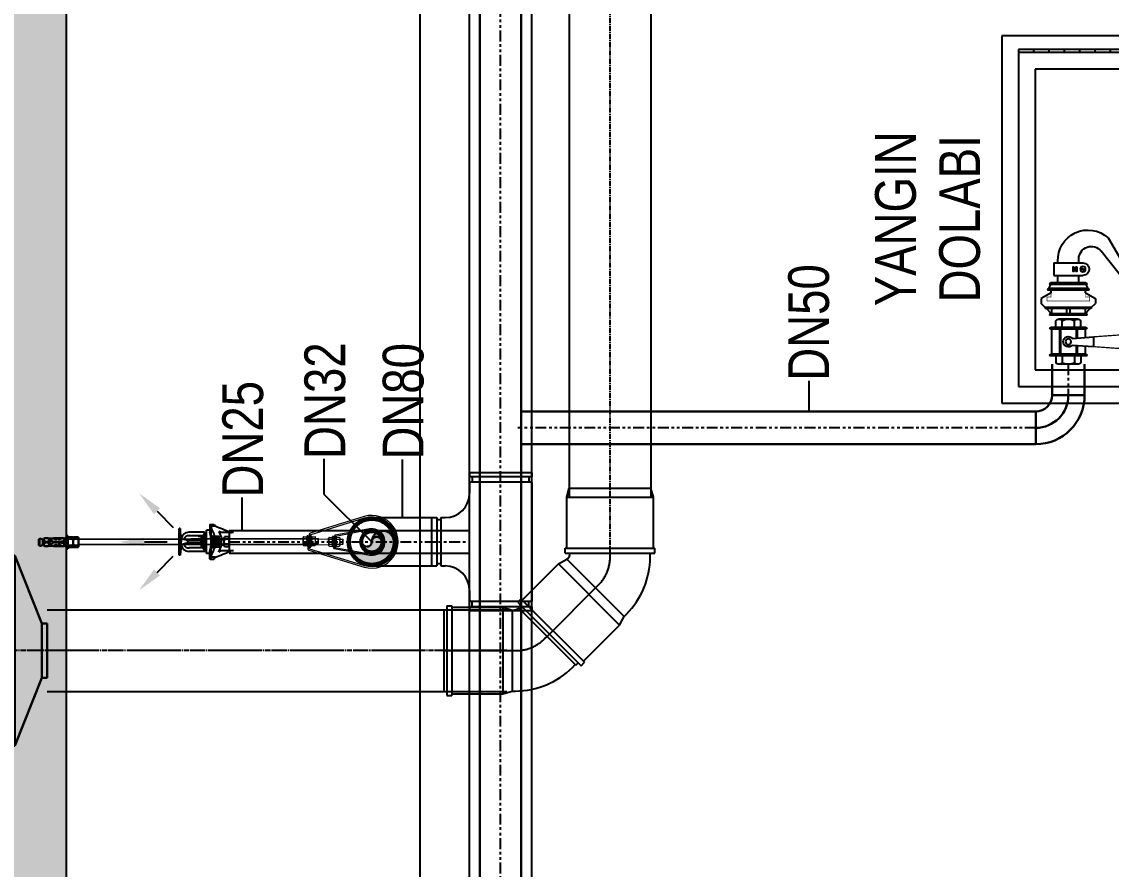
# Model space of a CAD drawing. Header units: millimetres. Extents: x -379292 to 1221486, y 92049 to 447512.
# Drawn here: x -29456 to -27453, y 212017 to 213575 of the extents above; entities that cross this region are included whole.
import ezdxf
from ezdxf.enums import TextEntityAlignment as Align

# ---------------------------------------------------------------- set-up
doc = ezdxf.new("R2010")
doc.units = ezdxf.units.MM
for name, pattern in [('ACISOTGB', [9, 4, -1, 1, -1, 1, -1]), ('CENTER', [2, 1.25, -0.25, 0.25, -0.25]), ('CENTRE', [50.8, 31.75, -6.35, 6.35, -6.35]), ('DASHDOT', [25.4, 12.7, -6.35, 0, -6.35]), ('SOGUKSU1', [72, 60, -6, 0, -6])]:
    doc.linetypes.add(name, pattern=pattern)
for name, color, linetype in [('05_CONCRETE', 6, 'Continuous'), ('05_CONCRETE VIEW', 142, 'Continuous'), ('05_HATCH CONCRETE', 141, 'Continuous'), ('1-PISSU-BORUSU', 6, 'PIS'), ('M_FIRE_QRSC-K8-PENDENT SPRINKLER', 102, 'Continuous'), ('M_YANGIN_SPR_ CAP', 7, 'Continuous')]:
    doc.layers.add(name, color=color, linetype=linetype)
for name, color, linetype, lineweight in [('1-MIMARI', 8, 'Continuous', 9), ('1-YANGIN BORUSU-2', 5, 'SOGUKSU1', 30), ('1-YANGIN BORUSU-3', 1, 'SOGUKSU1', 30)]:
    doc.layers.add(name, color=color, linetype=linetype, lineweight=lineweight)
doc.styles.add('DOA.ARIAL', font='arial.ttf')
doc.styles.get("Standard").update_dxf_attribs({"font": 'segoeuil.ttf'})
doc.linetypes.add('PIS', pattern='A,2.5,-0.09,[")",Standard,S=0.1,R=0,X=0,Y=-0.05],-0.035', length=2.625)

# ---------------------------------------------------------------- blocks, each defined once
blk = doc.blocks.new('A$C6a8db8d0')
at = {"layer": '05_HATCH CONCRETE', "ltscale": 25, "transparency": 33554671}
h = blk.add_hatch(dxfattribs=at)
h.set_pattern_fill('ANSI33', color=256, scale=1.5, angle=180)
h.set_pattern_definition([(225, (-8686.666, 32930.851), (6.735192, -6.735192), []), (225, (-8693.402, 32930.851), (6.735192, -6.735192), [4.7625, -2.38125])])
h.paths.add_polyline_path([(-8675, 790), (-8675, 420), (-8725, 420), (-8725, 370), (9165, 370), (9165, 420), (9115, 420), (9115, 810), (9095, 810), (9095, 790), (5815, 790), (5815, 810), (5795, 810), (5795, 790), (-1895, 790), (-1895, 710), (-1845, 710), (-1845, 775), (-1635, 775), (-1635, 720), (-1595, 720), (-1595, 775), (-1335, 775), (-1335, 720), (-1295, 720), (-1295, 775), (-1090, 775), (-1090, 710), (-1040, 710), (-1040, 775), (-835, 775), (-835, 720), (-795, 720), (-795, 775), (-535, 775), (-535, 720), (-495, 720), (-495, 775), (-290, 775), (-290, 710), (-240, 710), (-240, 775), (-35, 775), (-35, 720), (5, 720), (5, 775), (265, 775), (265, 720), (305, 720), (305, 775), (510, 775), (510, 710), (560, 710), (560, 775), (765, 775), (765, 720), (805, 720), (805, 775), (1065, 775), (1065, 720), (1105, 720), (1105, 775), (1310, 775), (1310, 710), (1360, 710), (1360, 775), (1565, 775), (1565, 720), (1605, 720), (1605, 775), (1865, 775), (1865, 720), (1905, 720), (1905, 775), (2110, 775), (2110, 710), (2160, 710), (2160, 775), (2365, 775), (2365, 720), (2405, 720), (2405, 775), (2665, 775), (2665, 720), (2705, 720), (2705, 775), (2910, 775), (2910, 710), (2960, 710), (2960, 775), (3165, 775), (3165, 720), (3205, 720), (3205, 775), (3465, 775), (3465, 720), (3505, 720), (3505, 775), (3710, 775), (3710, 710), (3760, 710), (3760, 775), (3965, 775), (3965, 720), (4005, 720), (4005, 775), (4265, 775), (4265, 720), (4305, 720), (4305, 775), (4510, 775), (4510, 710), (4560, 710), (4560, 775), (4765, 775), (4765, 720), (4805, 720), (4805, 775), (5065, 775), (5065, 720), (5105, 720), (5105, 775), (5310, 775), (5310, 710), (5360, 710), (5360, 775), (5540, 775), (5540, 720), (5580, 720), (5580, 775), (5760, 775), (5760, 710), (5810, 710), (5810, 775), (6110, 775), (6110, 710), (6160, 710), (6160, 775), (6365, 775), (6365, 720), (6405, 720), (6405, 775), (6665, 775), (6665, 720), (6705, 720), (6705, 775), (6910, 775), (6910, 710), (6960, 710), (6960, 775), (7165, 775), (7165, 720), (7205, 720), (7205, 775), (7465, 775), (7465, 720), (7505, 720), (7505, 775), (7710, 775), (7710, 710), (7760, 710), (7760, 775), (7965, 775), (7965, 720), (8005, 720), (8005, 775), (8265, 775), (8265, 720), (8305, 720), (8305, 775), (8510, 775), (8510, 710), (8560, 710), (8560, 775), (8790, 775), (8790, 720), (8830, 720), (8830, 775), (9085, 775), (9085, 420), (-8645, 420), (-8645, 775), (-8270, 775), (-8270, 710), (-8220, 710), (-8220, 775), (-8015, 775), (-8015, 720), (-7975, 720), (-7975, 775), (-7715, 775), (-7715, 720), (-7675, 720), (-7675, 775), (-7470, 775), (-7470, 710), (-7420, 710), (-7420, 775), (-7215, 775), (-7215, 720), (-7175, 720), (-7175, 775), (-6915, 775), (-6915, 720), (-6875, 720), (-6875, 775), (-6670, 775), (-6670, 710), (-6620, 710), (-6620, 775), (-6415, 775), (-6415, 720), (-6375, 720), (-6375, 775), (-6115, 775), (-6115, 720), (-6075, 720), (-6075, 775), (-5870, 775), (-5870, 710), (-5820, 710), (-5820, 775), (-5615, 775), (-5615, 720), (-5575, 720), (-5575, 775), (-5315, 775), (-5315, 720), (-5275, 720), (-5275, 775), (-5070, 775), (-5070, 710), (-5020, 710), (-5020, 775), (-4815, 775), (-4815, 720), (-4775, 720), (-4775, 775), (-4515, 775), (-4515, 720), (-4475, 720), (-4475, 775), (-4270, 775), (-4270, 710), (-4220, 710), (-4220, 775), (-4015, 775), (-4015, 720), (-3975, 720), (-3975, 775), (-3715, 775), (-3715, 720), (-3675, 720), (-3675, 775), (-3470, 775), (-3470, 710), (-3420, 710), (-3420, 775), (-3215, 775), (-3215, 720), (-3175, 720), (-3175, 775), (-2915, 775), (-2915, 720), (-2875, 720), (-2875, 775), (-2670, 775), (-2670, 710), (-2620, 710), (-2620, 775), (-2435, 775), (-2435, 720), (-2395, 720), (-2395, 775), (-2175, 775), (-2175, 720), (-2135, 720), (-2135, 775), (-1955, 775), (-1955, 710), (-1905, 710), (-1905, 790)])
at = {"layer": '05_CONCRETE'}
blk.add_lwpolyline([(2405, 775), (2665, 775), (2665, 720), (2705, 720), (2705, 775), (2910, 775), (2910, 710), (2960, 710), (2960, 775), (3165, 775), (3165, 720), (3205, 720), (3205, 775), (3465, 775), (3465, 720), (3505, 720), (3505, 775), (3710, 775)], dxfattribs=at)
at = {"layer": '05_CONCRETE VIEW', "ltscale": 20, "flags": 128}
blk.add_lwpolyline([(2905, 710), (2165, 710)], dxfattribs=at)
blk = doc.blocks.new('A$C12965CA4')
at = {"layer": 'M_FIRE_QRSC-K8-PENDENT SPRINKLER'}
for p, q in [((148.8, 432.3, -796227.1), (148.8, 397.9, -796227.1)), ((200.7, 432.3, -796227.1), (200.7, 397.9, -796227.1)), ((148.8, 420.2, -796227.1), (200.7, 420.2, -796227.1)), ((160.7, 419, -796227.1), (160.7, 406.8, -796227.1)), ((164.2, 420.2, -796227.1), (185.3, 420.2, -796227.1)), ((164.2, 405.6, -796227.1), (185.3, 405.6, -796227.1)), ((164.6, 420.2, -796227.1), (184.9, 420.2, -796227.1)), ((166.6, 398.7, -796227.1), (166.6, 405.6, -796227.1)), ((167.7, 419, -796227.1), (167.7, 406.8, -796227.1)), ((168, 396.4, -796227.1), (168, 405.6, -796227.1)), ((181.5, 396.4, -796227.1), (181.5, 405.6, -796227.1)), ((181.8, 419, -796227.1), (181.8, 406.8, -796227.1)), ((182.9, 398.7, -796227.1), (182.9, 405.6, -796227.1)), ((188.8, 419, -796227.1), (188.8, 406.8, -796227.1)), ((126.1, 366.2, -796227.1), (126.1, 377.4, -796227.1)), ((126.1, 377.4, -796227.1), (126.1, 377.4, -796227.1)), ((130.9, 380.7, -796227.1), (130.9, 368.6, -796227.1)), ((145.1, 391, -796227.1), (166.6, 399.4, -796227.1)), ((148.8, 397.9, -796227.1), (145.1, 391, -796227.1)), ((194.8, 371.2, -796227.1), (154.8, 370.7, -796227.1)), ((156.9, 378.7, -796227.1), (192.6, 378.7, -796227.1)), ((189.8, 392.5, -796227.1), (159.8, 392.5, -796227.1)), ((159.8, 392.5, -796227.1), (159.8, 369.8, -796227.1)), ((189.8, 391.4, -796227.1), (159.8, 391, -796227.1)), ((189.8, 390, -796227.1), (159.8, 389.7, -796227.1)), ((189.8, 388.7, -796227.1), (159.8, 388.3, -796227.1)), ((189.8, 387.3, -796227.1), (159.8, 386.9, -796227.1)), ((189.8, 385.9, -796227.1), (159.8, 385.6, -796227.1)), ((189.8, 384.6, -796227.1), (159.8, 384.2, -796227.1)), ((189.8, 383.2, -796227.1), (159.8, 382.8, -796227.1)), ((189.8, 381.8, -796227.1), (159.8, 381.5, -796227.1)), ((189.8, 380.5, -796227.1), (159.8, 380.1, -796227.1)), ((189.8, 379.1, -796227.1), (159.8, 378.7, -796227.1)), ((189.8, 377.7, -796227.1), (159.8, 377.3, -796227.1)), ((189.8, 376.4, -796227.1), (159.8, 376, -796227.1)), ((189.8, 375, -796227.1), (159.8, 374.6, -796227.1)), ((189.8, 373.6, -796227.1), (159.8, 373.2, -796227.1)), ((189.8, 372.2, -796227.1), (159.8, 371.9, -796227.1)), ((166.6, 398.7, -796227.1), (168, 396.4, -796227.1)), ((182.9, 398.7, -796227.1), (166.6, 398.7, -796227.1)), ((168, 396.4, -796227.1), (181.5, 396.4, -796227.1)), ((182.9, 398.7, -796227.1), (181.5, 396.4, -796227.1)), ((204.5, 391, -796227.1), (182.9, 399.4, -796227.1)), ((189.8, 392.5, -796227.1), (189.8, 369.8, -796227.1)), ((200.7, 397.9, -796227.1), (204.5, 391, -796227.1)), ((218.7, 380.7, -796227.1), (218.7, 368.6, -796227.1)), ((223.5, 377.5, -796227.1), (223.4, 377.5, -796227.1)), ((223.5, 366.2, -796227.1), (223.5, 377.5, -796227.1)), ((126.6, 365.7, -796227.1), (147, 365.7, -796227.1)), ((141.4, 369.8, -796227.1), (141.4, 356.5, -796227.1)), ((208.1, 369.8, -796227.1), (141.4, 369.8, -796227.1)), ((208.1, 356.5, -796227.1), (141.4, 356.5, -796227.1)), ((147.6, 348.2, -796227.1), (147.6, 306.5, -796227.1)), ((154.8, 351.5, -796227.1), (150.9, 351.5, -796227.1)), ((194.8, 351.5, -796227.1), (154.8, 351.5, -796227.1)), ((194.8, 347.7, -796227.1), (154.8, 347.7, -796227.1)), ((156.8, 347.7, -796227.1), (157.6, 343.6, -796227.1)), ((157.6, 343.6, -796227.1), (157.6, 307.4, -796227.1)), ((192, 343.6, -796227.1), (157.6, 343.6, -796227.1)), ((192, 341.8, -796227.1), (157.6, 341.8, -796227.1)), ((158.4, 332.1, -796227.1), (158.4, 341.8, -796227.1)), ((159, 347.7, -796227.1), (159.8, 343.6, -796227.1)), ((165.3, 341.8, -796227.1), (165.3, 341, -796227.1)), ((184.2, 341, -796227.1), (165.3, 341, -796227.1)), ((171.4, 341, -796227.1), (171.4, 303.4, -796227.1)), ((178.1, 341, -796227.1), (178.1, 303.4, -796227.1)), ((184.2, 341.8, -796227.1), (184.2, 341, -796227.1)), ((190.5, 347.7, -796227.1), (189.8, 343.6, -796227.1)), ((191.2, 332.1, -796227.1), (191.2, 341.8, -796227.1)), ((192.7, 347.7, -796227.1), (192, 343.6, -796227.1)), ((192, 343.6, -796227.1), (192, 307.4, -796227.1)), ((194.8, 351.5, -796227.1), (198.6, 351.5, -796227.1)), ((201.9, 348.2, -796227.1), (201.9, 306.5, -796227.1)), ((222.9, 365.7, -796227.1), (202.5, 365.7, -796227.1)), ((208.1, 369.8, -796227.1), (208.1, 356.5, -796227.1)), ((157.6, 332.1, -796227.1), (158.4, 332.1, -796227.1)), ((192, 332.1, -796227.1), (191.2, 332.1, -796227.1)), ((166.4, 284.4, -796227.1), (136.8, 281.9, -796227.1)), ((136.8, 281.9, -796227.1), (136.8, 278.4, -796227.1)), ((136.8, 281.9, -796227.1), (180.6, 281.9, -796227.1)), ((212.8, 278.4, -796227.1), (136.8, 278.4, -796227.1)), ((136.8, 278.4, -796227.1), (212.8, 278.4, -796227.1)), ((171.4, 303.4, -796227.1), (166.4, 284.4, -796227.1)), ((166.4, 284.4, -796227.1), (174.8, 284.4, -796227.1)), ((212.8, 281.9, -796227.1), (169, 281.9, -796227.1)), ((170.4, 281.9, -796227.1), (174.8, 284.4, -796227.1)), ((170.4, 278.4, -796227.1), (170.4, 281.9, -796227.1)), ((178.1, 303.4, -796227.1), (171.4, 303.4, -796227.1)), ((183.2, 284.4, -796227.1), (174.8, 284.4, -796227.1)), ((179.1, 281.9, -796227.1), (174.8, 284.4, -796227.1)), ((178.1, 303.4, -796227.1), (183.2, 284.4, -796227.1)), ((179.1, 278.4, -796227.1), (179.1, 281.9, -796227.1)), ((183.2, 284.4, -796227.1), (212.8, 281.9, -796227.1)), ((212.8, 281.9, -796227.1), (212.8, 278.4, -796227.1))]:
    blk.add_line(p, q, dxfattribs=at)
at = {"layer": 'M_FIRE_QRSC-K8-PENDENT SPRINKLER', "elevation": -796227.1}
for points in [[(88.1, 216), (134, 261.9)], [(261.4, 216), (215.5, 261.9)], [(174.8, 180.1), (174.8, 245)]]:
    blk.add_lwpolyline(points, dxfattribs=at)
at = {"layer": 'M_FIRE_QRSC-K8-PENDENT SPRINKLER'}
for centre, radius, start, end in [((1391.4, -107.8, -796227.1), 1351.9, 156.8896, 158.8169), ((138.6, 426.9, -796227.1), 10.2, 336.8896, 0), ((164.2, 414.5, -796227.1), 5.73, 90, 127.8789), ((164.2, 411.3, -796227.1), 5.73, 232.1211, 270), ((164.2, 414.5, -796227.1), 5.73, 52.1211, 90), ((164.2, 411.3, -796227.1), 5.73, 270, 307.8789), ((174.8, 399.1, -796227.1), 21.1, 70.5288, 109.4712), ((174.8, 426.7, -796227.1), 21.1, 250.5288, 289.4712), ((185.3, 414.5, -796227.1), 5.73, 90, 127.8789), ((185.3, 411.3, -796227.1), 5.73, 232.1211, 270), ((185.3, 414.5, -796227.1), 5.73, 52.1211, 90), ((185.3, 411.3, -796227.1), 5.73, 270, 307.8789), ((-1041.9, -107.8, -796227.1), 1351.9, 21.1831, 23.1545), ((126.1, 382.6, -796227.1), 5.11, 270, 338.8169), ((125.4, 410.9, -796227.1), 42.7, 270.9413, 306.0333), ((156.9, 368.5, -796227.1), 10.2, 90, 129.1092), ((192.6, 368.5, -796227.1), 10.2, 50.8908, 90), ((224.2, 410.9, -796227.1), 42.7, 233.9667, 269.0587), ((223.4, 382.6, -796227.1), 5.11, 201.1831, 270), ((126.6, 366.2, -796227.1), 0.511, 180, 270), ((174.8, 273.9, -796227.1), 95.9, 73.1867, 106.8133), ((150.9, 348.2, -796227.1), 3.33, 90, 180), ((154.8, 349.6, -796227.1), 1.88, 90, 270), ((151, 353, -796227.1), 4.03, 337.4729, 59.0301), ((198.5, 353, -796227.1), 4.03, 120.9699, 202.5271), ((194.8, 349.6, -796227.1), 1.88, 270, 90), ((198.6, 348.2, -796227.1), 3.33, 0, 90), ((222.9, 366.2, -796227.1), 0.511, 270, 0), ((170, 306.5, -796227.1), 22.4, 179.9553, 260.6114), ((171.1, 305.4, -796227.1), 13.6, 171.7173, 258.7369), ((178.5, 305.4, -796227.1), 13.6, 281.2631, 8.2827), ((179.5, 306.5, -796227.1), 22.4, 279.3886, 0.0447)]:
    blk.add_arc(centre, radius, start, end, dxfattribs=at)
for points in [[(96.6, 207.5, -796227.1), (37.2, 165.1, -796227.1), (79.6, 224.4, -796227.1)], [(269.9, 224.4, -796227.1), (312.3, 165.1, -796227.1), (252.9, 207.5, -796227.1)], [(186.8, 180.1, -796227.1), (174.8, 108.1, -796227.1), (162.8, 180.1, -796227.1)]]:
    blk.add_solid(points, dxfattribs=at)
blk = doc.blocks.new('A$Ccaded8c4')
at = {"color": 4, "ltscale": 25}
for p, q in [((-4.44, 18.42), (-4.44, 17.42)), ((4.44, 18.42), (-4.44, 18.42)), ((4.44, 18.42), (4.44, 17.42)), ((4.44, 17.42), (-4.44, 17.42)), ((-4.44, 16.72), (-4.44, 15.92)), ((4.44, 16.72), (-4.44, 16.72)), ((-4.05, 16.72), (-4.05, 17.42)), ((4.05, 16.72), (4.05, 17.42)), ((4.44, 16.72), (4.44, 15.92)), ((-11.96, 11.43), (-12.7, 11.43)), ((-12.7, 0), (-12.7, 11.43)), ((-11.96, 0), (-11.96, 11.43)), ((-11.96, 10.93), (-10.96, 10.93)), ((-8.93, 11.43), (-10.96, 11.43)), ((-10.96, 0), (-10.96, 11.43)), ((10.96, 11.43), (8.93, 11.43)), ((10.96, 0), (10.96, 11.43)), ((11.96, 10.93), (10.96, 10.93)), ((12.7, 11.43), (11.96, 11.43)), ((11.96, 0), (11.96, 11.43)), ((12.7, 0), (12.7, 11.43)), ((-11.96, 0), (-12.7, 0)), ((-11.96, 0.5), (-10.96, 0.5)), ((10.96, 0), (-10.96, 0)), ((11.96, 0.5), (10.96, 0.5)), ((12.7, 0), (11.96, 0))]:
    blk.add_line(p, q, dxfattribs=at)
for centre, start, end in [((-8.93, 15.92), 270, 0), ((8.93, 15.92), 180, 270)]:
    blk.add_arc(centre, 4.49, start, end, dxfattribs=at)
blk = doc.blocks.new('*U1127')
h = blk.add_hatch()
h.set_pattern_fill('ANSI31', color=256, scale=0.1, angle=180)
h.set_pattern_definition([(225, (-1e-07, -6.29572), (0.224506, -0.224506), [])])
h.paths.add_polyline_path([(-2.12, 0, 1), (2.12, 0, 1)])
h.paths.add_polyline_path([(1.79, 0, -1), (-1.8, 0, -1)], flags=16)
h = blk.add_hatch(color=256)
h.dxf.hatch_style = 1
h.paths.add_polyline_path([(0, -1.8, 1), (0, 0, -1), (0, 1.79, 0.414214), (-1.8, 0, 0.414214)])
at = {"color": 7, "ltscale": 0.5}
for p, q in [((-0.69, 60.11), (-0.61, 60.35)), ((-0.69, 59.58), (-0.69, 60.11)), ((-0.61, 60.35), (-0.33, 60.35)), ((-0.47, 60.5), (-0.6, 60.9)), ((-0.54, 61.22), (0.62, 61.22)), ((-0.54, 61.1), (0.62, 61.1)), ((-0.47, 60.35), (-0.47, 60.5)), ((-0.47, 60.5), (0.55, 60.5)), ((-0.33, 60.35), (0.04, 59.98)), ((0.41, 60.35), (0.04, 59.98)), ((0.69, 60.35), (0.41, 60.35)), ((0.55, 60.5), (0.68, 60.9)), ((0.55, 60.35), (0.55, 60.5)), ((0.77, 60.11), (0.69, 60.35)), ((0.77, 59.58), (0.77, 60.11)), ((-0.69, 59.58), (-0.61, 59.49)), ((-0.69, 58.53), (-0.61, 58.62)), ((-0.69, 56.59), (-0.69, 58.53)), ((-0.69, 57.9), (-0.66, 58.34)), ((-0.66, 58.34), (-0.42, 58.34)), ((-0.61, 58.62), (-0.61, 59.49)), ((-0.42, 58.34), (-0.42, 57.9)), ((-0.22, 59.61), (0.3, 59.61)), ((-0.22, 59.61), (-0.22, 58.82)), ((-0.22, 59.26), (0.3, 59.26)), ((-0.22, 58.82), (0.04, 58.56)), ((0.04, 59.98), (0.04, 59.61)), ((0.3, 58.82), (0.04, 58.56)), ((0.04, 58.56), (0.04, 57.14)), ((0.3, 59.61), (0.3, 58.82)), ((0.74, 58.34), (0.5, 58.34)), ((0.5, 58.34), (0.5, 57.9)), ((0.77, 59.58), (0.69, 59.49)), ((0.69, 58.62), (0.69, 59.49)), ((0.77, 58.53), (0.69, 58.62)), ((0.77, 57.9), (0.74, 58.34)), ((0.77, 56.59), (0.77, 58.53)), ((-0.69, 57.9), (-0.42, 57.9)), ((-0.69, 57.26), (-0.66, 57.7)), ((-0.69, 57.26), (-0.42, 57.26)), ((-0.69, 56.59), (0.77, 56.59)), ((-0.69, 56.18), (-0.69, 56.4)), ((0.77, 56.4), (-0.69, 56.4)), ((-0.66, 57.7), (-0.42, 57.7)), ((-0.42, 57.7), (-0.42, 57.26)), ((-0.08, 57.02), (-0.08, 56.82)), ((0.16, 57.02), (0.16, 56.82)), ((0.77, 57.9), (0.5, 57.9)), ((0.74, 57.7), (0.5, 57.7)), ((0.5, 57.7), (0.5, 57.26)), ((0.77, 57.26), (0.5, 57.26)), ((0.77, 57.26), (0.74, 57.7)), ((0.77, 56.18), (0.77, 56.4))]:
    blk.add_line(p, q, dxfattribs=at)
at = {"color": 7}
for p, q in [((-1.17, 55.93), (-1.17, 56.18)), ((-1.17, 56.18), (1.23, 56.18)), ((1.23, 55.93), (1.23, 56.18)), ((-1.17, 55.93), (1.23, 55.93)), ((-0.88, 55.84), (-0.88, 55.02)), ((-0.88, 54.84), (-0.88, 54.02)), ((-0.73, 54.93), (0.79, 54.93)), ((-0.58, 55.84), (-0.58, 55.02)), ((-0.58, 54.84), (-0.58, 54.02)), ((0.64, 55.84), (0.64, 55.02)), ((0.64, 54.84), (0.64, 54.02)), ((0.94, 55.84), (0.94, 55.02)), ((0.94, 54.84), (0.94, 54.02)), ((-0.73, 53.93), (0.79, 53.93))]:
    blk.add_line(p, q, dxfattribs=at)
at = {"color": 7, "linetype": 'Continuous', "lineweight": 5}
for p, q in [((-0.47, 53.93), (-0.47, 7.94)), ((0.53, 53.93), (0.53, 7.94))]:
    blk.add_line(p, q, dxfattribs=at)
at = {"lineweight": 5}
for p, q in [((-0.93, 7.21), (0.99, 7.21)), ((-0.93, 6.57), (0.99, 6.57)), ((-0.78, 7.82), (-0.78, 7.33)), ((-0.78, 6.45), (-0.78, 5.96)), ((-0.6, 7.94), (0.65, 7.94)), ((-0.43, 7.82), (-0.43, 7.33)), ((-0.43, 6.45), (-0.43, 5.96)), ((0.48, 7.82), (0.48, 7.33)), ((0.48, 6.45), (0.48, 5.96)), ((0.83, 7.82), (0.83, 7.33)), ((0.83, 6.45), (0.83, 5.96)), ((-0.6, 5.84), (0.65, 5.84)), ((-0.43, 5.84), (-0.43, 5.36)), ((-0.43, 5.36), (0.48, 5.36)), ((-0.43, 5.36), (-0.35, 5.28)), ((-0.35, 5.28), (0.4, 5.28)), ((0.48, 5.36), (0.4, 5.28)), ((0.48, 5.84), (0.48, 5.36))]:
    blk.add_line(p, q, dxfattribs=at)
at = {"linetype": 'CENTRE', "lineweight": 5}
for p, q in [((-0.93, 7.05), (-0.93, 7.21)), ((-0.93, 6.73), (-0.93, 6.57)), ((0.99, 7.05), (0.99, 7.21)), ((0.99, 6.73), (0.99, 6.57))]:
    blk.add_line(p, q, dxfattribs=at)
at = {"color": 7, "linetype": 'Continuous', "lineweight": 15}
for p, q in [((-0.7, 6.89), (-0.7, 6.75)), ((0.65, 6.9), (0.65, 7.05))]:
    blk.add_line(p, q, dxfattribs=at)
blk.add_lwpolyline([(-2.3, 0.42), (-1.11, 6.82, -0.361502), (-1.01, 6.9), (0.9, 6.9), (0.9, 7.05), (-1.1, 7.05, 0.361502), (-1.24, 6.93), (-2.44, 0.45, 1.202369), (2.37, 0.45), (1.2, 6.77, 0.361502), (1.05, 6.89), (-0.95, 6.89), (-0.95, 6.75), (0.97, 6.75, -0.361502), (1.07, 6.66), (2.23, 0.42, -1.202369)], format="xyb", close=True, dxfattribs=at)
for radius in [2.12, 1.79]:
    blk.add_circle((0, 0), radius)
at = {"color": 7, "ltscale": 0.5}
for centre, radius, start, end in [((-0.44, 60.96), 0.177, 125.9379, 201.7909), ((-0.37, 61.17), 0.177, 163.8644, 201.7909), ((0.45, 61.17), 0.177, 338.2091, 16.1356), ((0.52, 60.96), 0.177, 338.2091, 54.0621), ((-0.71, 56.5), 0.0963, 278.9277, 81.0723), ((0.04, 57.02), 0.118, 0, 180), ((0.04, 56.82), 0.118, 180, 0), ((0.79, 56.5), 0.0963, 98.9277, 261.0723)]:
    blk.add_arc(centre, radius, start, end, dxfattribs=at)
at = {"color": 7}
for centre, radius, start, end in [((-0.73, 55.75), 0.176, 30.2552, 149.7448), ((-0.73, 55.11), 0.176, 210.2552, 329.7448), ((-0.73, 54.75), 0.176, 30.2552, 149.7448), ((0.03, 53.77), 2.16, 73.6568, 106.3432), ((0.03, 57.09), 2.16, 253.6568, 286.3432), ((0.03, 52.77), 2.16, 73.6568, 106.3432), ((0.79, 55.75), 0.176, 30.2552, 149.7448), ((0.79, 55.11), 0.176, 210.2552, 329.7448), ((0.79, 54.75), 0.176, 30.2552, 149.7448), ((-0.73, 54.11), 0.176, 210.2552, 329.7448), ((0.03, 56.09), 2.16, 253.6568, 286.3432), ((0.79, 54.11), 0.176, 210.2552, 329.7448)]:
    blk.add_arc(centre, radius, start, end, dxfattribs=at)
at = {"lineweight": 5}
for centre, radius, start, end in [((-0.6, 7.76), 0.188, 20.8221, 159.1779), ((-0.6, 7.4), 0.188, 200.8221, 339.1779), ((-0.6, 6.39), 0.188, 20.8221, 159.1779), ((0.03, 7.04), 0.907, 60.0793, 119.9207), ((0.03, 8.12), 0.907, 240.0793, 299.9207), ((0.03, 5.67), 0.907, 60.0793, 119.9207), ((0.65, 7.76), 0.188, 20.8221, 159.1779), ((0.65, 7.4), 0.188, 200.8221, 339.1779), ((0.65, 6.39), 0.188, 20.8221, 159.1779), ((-0.6, 6.03), 0.188, 200.8221, 339.1779), ((0.03, 6.75), 0.907, 240.0793, 299.9207), ((0.65, 6.03), 0.188, 200.8221, 339.1779)]:
    blk.add_arc(centre, radius, start, end, dxfattribs=at)
for centre, start, end in [((0, 0.9), 90, 270), ((0, -0.9), 270, 90)]:
    blk.add_arc(centre, 0.897, start, end)
blk = doc.blocks.new('*U1128')
h = blk.add_hatch()
h.set_pattern_fill('ANSI31', color=256, scale=0.1, angle=180)
h.set_pattern_definition([(225, (-8e-08, -8.7207), (0.2245064, -0.2245064), [])])
h.paths.add_polyline_path([(-4.45, 0, 1), (4.44, 0, 1)])
h.paths.add_polyline_path([(4.04, 0, -1), (-4.04, 0, -1)], flags=16)
h = blk.add_hatch(color=256)
h.dxf.hatch_style = 1
h.paths.add_polyline_path([(0, -4.04, 1), (0, 0, -1), (0, 4.04, 0.414214), (-4.04, 0, 0.414214)])
at = {"color": 7, "ltscale": 0.5}
for p, q in [((-0.69, 60.11), (-0.61, 60.35)), ((-0.69, 59.58), (-0.69, 60.11)), ((-0.61, 60.35), (-0.33, 60.35)), ((-0.47, 60.5), (-0.6, 60.9)), ((-0.54, 61.22), (0.62, 61.22)), ((-0.54, 61.1), (0.62, 61.1)), ((-0.47, 60.35), (-0.47, 60.5)), ((-0.47, 60.5), (0.55, 60.5)), ((-0.33, 60.35), (0.04, 59.98)), ((0.41, 60.35), (0.04, 59.98)), ((0.69, 60.35), (0.41, 60.35)), ((0.55, 60.5), (0.68, 60.9)), ((0.55, 60.35), (0.55, 60.5)), ((0.77, 60.11), (0.69, 60.35)), ((0.77, 59.58), (0.77, 60.11)), ((-0.69, 59.58), (-0.61, 59.49)), ((-0.69, 58.53), (-0.61, 58.62)), ((-0.69, 56.59), (-0.69, 58.53)), ((-0.69, 57.9), (-0.66, 58.34)), ((-0.66, 58.34), (-0.42, 58.34)), ((-0.61, 58.62), (-0.61, 59.49)), ((-0.42, 58.34), (-0.42, 57.9)), ((-0.22, 59.61), (0.3, 59.61)), ((-0.22, 59.61), (-0.22, 58.82)), ((-0.22, 59.26), (0.3, 59.26)), ((-0.22, 58.82), (0.04, 58.56)), ((0.04, 59.98), (0.04, 59.61)), ((0.3, 58.82), (0.04, 58.56)), ((0.04, 58.56), (0.04, 57.14)), ((0.3, 59.61), (0.3, 58.82)), ((0.74, 58.34), (0.5, 58.34)), ((0.5, 58.34), (0.5, 57.9)), ((0.77, 59.58), (0.69, 59.49)), ((0.69, 58.62), (0.69, 59.49)), ((0.77, 58.53), (0.69, 58.62)), ((0.77, 57.9), (0.74, 58.34)), ((0.77, 56.59), (0.77, 58.53)), ((-0.69, 57.9), (-0.42, 57.9)), ((-0.69, 57.26), (-0.66, 57.7)), ((-0.69, 57.26), (-0.42, 57.26)), ((-0.69, 56.59), (0.77, 56.59)), ((-0.69, 56.18), (-0.69, 56.4)), ((0.77, 56.4), (-0.69, 56.4)), ((-0.66, 57.7), (-0.42, 57.7)), ((-0.42, 57.7), (-0.42, 57.26)), ((-0.08, 57.02), (-0.08, 56.82)), ((0.16, 57.02), (0.16, 56.82)), ((0.77, 57.9), (0.5, 57.9)), ((0.74, 57.7), (0.5, 57.7)), ((0.5, 57.7), (0.5, 57.26)), ((0.77, 57.26), (0.5, 57.26)), ((0.77, 57.26), (0.74, 57.7)), ((0.77, 56.18), (0.77, 56.4))]:
    blk.add_line(p, q, dxfattribs=at)
at = {"color": 7}
for p, q in [((-1.17, 55.93), (-1.17, 56.18)), ((-1.17, 56.18), (1.23, 56.18)), ((1.23, 55.93), (1.23, 56.18)), ((-1.17, 55.93), (1.23, 55.93)), ((-0.88, 55.84), (-0.88, 55.02)), ((-0.88, 54.84), (-0.88, 54.02)), ((-0.73, 54.93), (0.79, 54.93)), ((-0.58, 55.84), (-0.58, 55.02)), ((-0.58, 54.84), (-0.58, 54.02)), ((0.64, 55.84), (0.64, 55.02)), ((0.64, 54.84), (0.64, 54.02)), ((0.94, 55.84), (0.94, 55.02)), ((0.94, 54.84), (0.94, 54.02)), ((-0.73, 53.93), (0.79, 53.93))]:
    blk.add_line(p, q, dxfattribs=at)
at = {"color": 7, "linetype": 'Continuous', "lineweight": 5}
for p, q in [((-0.34, 53.93), (-0.34, 12.64)), ((0.66, 53.93), (0.66, 12.64))]:
    blk.add_line(p, q, dxfattribs=at)
at = {"lineweight": 5}
for p, q in [((-0.64, 12.52), (-0.64, 12.03)), ((-0.47, 12.64), (0.79, 12.64)), ((-0.29, 12.52), (-0.29, 12.03)), ((0.61, 12.52), (0.61, 12.03)), ((0.96, 12.52), (0.96, 12.03)), ((-0.8, 11.91), (1.12, 11.91)), ((-0.8, 11.07), (1.12, 11.07)), ((-0.64, 10.95), (-0.64, 10.46)), ((-0.47, 10.34), (0.79, 10.34)), ((-0.29, 10.95), (-0.29, 10.46)), ((-0.29, 10.34), (-0.29, 9.86)), ((0.61, 10.95), (0.61, 10.46)), ((0.61, 10.34), (0.61, 9.86)), ((0.96, 10.95), (0.96, 10.46)), ((-0.29, 9.86), (0.61, 9.86)), ((-0.29, 9.86), (-0.21, 9.78)), ((-0.21, 9.78), (0.53, 9.78)), ((0.61, 9.86), (0.53, 9.78))]:
    blk.add_line(p, q, dxfattribs=at)
at = {"linetype": 'CENTRE', "lineweight": 5}
for p, q in [((-0.8, 11.75), (-0.8, 11.91)), ((-0.8, 11.23), (-0.8, 11.07)), ((1.12, 11.75), (1.12, 11.91)), ((1.12, 11.23), (1.12, 11.07))]:
    blk.add_line(p, q, dxfattribs=at)
at = {"color": 7, "linetype": 'Continuous', "lineweight": 15}
for p, q in [((-0.73, 11.5), (-0.73, 11.25)), ((0.81, 11.5), (0.81, 11.75))]:
    blk.add_line(p, q, dxfattribs=at)
blk.add_lwpolyline([(-4.4, 1.34), (-1.32, 11.43, -0.329751), (-1.22, 11.5), (1.06, 11.5), (1.06, 11.75), (-1.29, 11.75, 0.329751), (-1.53, 11.57), (-4.64, 1.42, 1.351422), (4.64, 1.42), (1.61, 11.32, 0.329751), (1.37, 11.5), (-0.98, 11.5), (-0.98, 11.25), (1.3, 11.25, -0.329751), (1.39, 11.17), (4.4, 1.34, -1.351422)], format="xyb", close=True, dxfattribs=at)
for radius in [4.45, 4.04]:
    blk.add_circle((0, 0), radius)
at = {"color": 7, "ltscale": 0.5}
for centre, radius, start, end in [((-0.44, 60.96), 0.177, 125.9379, 201.7909), ((-0.37, 61.17), 0.177, 163.8644, 201.7909), ((0.45, 61.17), 0.177, 338.2091, 16.1356), ((0.52, 60.96), 0.177, 338.2091, 54.0621), ((-0.71, 56.5), 0.0963, 278.9277, 81.0723), ((0.04, 57.02), 0.118, 0, 180), ((0.04, 56.82), 0.118, 180, 0), ((0.79, 56.5), 0.0963, 98.9277, 261.0723)]:
    blk.add_arc(centre, radius, start, end, dxfattribs=at)
at = {"color": 7}
for centre, radius, start, end in [((-0.73, 55.75), 0.176, 30.2552, 149.7448), ((-0.73, 55.11), 0.176, 210.2552, 329.7448), ((-0.73, 54.75), 0.176, 30.2552, 149.7448), ((0.03, 53.77), 2.16, 73.6568, 106.3432), ((0.03, 57.09), 2.16, 253.6568, 286.3432), ((0.03, 52.77), 2.16, 73.6568, 106.3432), ((0.79, 55.75), 0.176, 30.2552, 149.7448), ((0.79, 55.11), 0.176, 210.2552, 329.7448), ((0.79, 54.75), 0.176, 30.2552, 149.7448), ((-0.73, 54.11), 0.176, 210.2552, 329.7448), ((0.03, 56.09), 2.16, 253.6568, 286.3432), ((0.79, 54.11), 0.176, 210.2552, 329.7448)]:
    blk.add_arc(centre, radius, start, end, dxfattribs=at)
at = {"lineweight": 5}
for centre, radius, start, end in [((-0.47, 12.46), 0.188, 20.8221, 159.1779), ((-0.47, 12.1), 0.188, 200.8221, 339.1779), ((0.16, 11.74), 0.907, 60.0793, 119.9207), ((0.16, 12.82), 0.907, 240.0793, 299.9207), ((0.79, 12.46), 0.188, 20.8221, 159.1779), ((0.79, 12.1), 0.188, 200.8221, 339.1779), ((-0.47, 10.89), 0.188, 20.8221, 159.1779), ((-0.47, 10.53), 0.188, 200.8221, 339.1779), ((0.16, 10.17), 0.907, 60.0793, 119.9207), ((0.16, 11.25), 0.907, 240.0793, 299.9207), ((0.79, 10.89), 0.188, 20.8221, 159.1779), ((0.79, 10.53), 0.188, 200.8221, 339.1779)]:
    blk.add_arc(centre, radius, start, end, dxfattribs=at)
blk.add_arc((0, -2.02), 2.02, 270, 90)
blk = doc.blocks.new('A$C3ECB51C4')
for p, q in [((0.165, 5.529), (0.14, 5.454)), ((0.72, 5.509), (0.165, 5.529)), ((1.012, 5.35), (0.72, 5.509)), ((0.719, 5.27), (0.067, 5.162)), ((0.14, 5.454), (0.656, 5.369)), ((0.656, 5.369), (0.817, 5.223)), ((1.012, 5.13), (0.719, 5.27)), ((1.012, 4.763), (1.012, 5.35)), ((0.067, 5.162), (0.078, 5.096)), ((0.078, 5.096), (0.655, 5.093)), ((0.655, 5.093), (0.779, 5.03)), ((1.012, 5.025), (1.154, 5.025)), ((1.012, 4.975), (1.154, 4.975)), ((1.154, 5.075), (1.371, 5.075)), ((1.154, 5.075), (1.154, 4.775)), ((1.371, 5.075), (1.371, 4.775)), ((1.371, 5.025), (1.432, 5.025)), ((0.672, 4.75), (0.749, 4.848)), ((0.672, 4.55), (0.672, 4.75)), ((0.672, 4.75), (1.022, 4.75)), ((1.022, 4.75), (0.945, 4.848)), ((1.012, 4.925), (1.154, 4.925)), ((1.012, 4.875), (1.154, 4.875)), ((1.012, 4.825), (1.154, 4.825)), ((1.022, 4.55), (1.022, 4.75)), ((1.154, 4.775), (1.371, 4.775)), ((1.371, 4.825), (1.432, 4.825)), ((1.557, 3.25), (1.729, 4.484)), ((1.759, 3.25), (1.927, 4.456)), ((0.197, 4.344), (0.197, 3.95)), ((1.497, 4.344), (1.497, 3.95)), ((1.497, 3.95), (0.197, 3.95)), ((0.197, 3.9), (0.197, 3.25)), ((1.497, 3.9), (0.197, 3.9)), ((1.497, 3.9), (1.497, 3.25)), ((1.797, 3.25), (0.109, 3.25)), ((1.797, 3.25), (1.797, 3)), ((1.797, 3), (0.109, 3)), ((0.197, 3), (0.197, 0.5)), ((1.497, 3), (1.497, 0.546)), ((1.557, 3), (1.557, 1.146)), ((1.757, 3), (1.757, 1.146)), ((1.557, 1.146), (1.457, 0.146)), ((1.557, 1.146), (1.757, 1.146)), ((1.857, 0.146), (1.757, 1.146)), ((1.493, 0.5), (0.147, 0.5)), ((0.147, 0.5), (0.147, 0)), ((1.547, 0), (0.147, 0)), ((1.457, 0.146), (1.857, 0.146)), ((1.547, 0.146), (1.547, 0))]:
    blk.add_line(p, q)
for centre, radius in [((0.847, 4.925), 0.125), ((0.123, 3.125), 0.0315)]:
    blk.add_circle(centre, radius)
for centre, radius, start, end in [((1.432, 4.525), 0.5, 352.0773, 90), ((1.432, 4.525), 0.3, 352.0773, 90), ((0.297, 4.344), 0.1, 113.8889, 180), ((0.847, 3.102), 1.458, 96.893, 113.8889), ((0.847, 4.981), 0.466, 247.9223, 292.0777), ((0.847, 3.102), 1.458, 66.1111, 83.107), ((1.397, 4.344), 0.1, 0, 66.1111), ((0.197, 3.925), 0.025, 90, 270), ((1.497, 3.925), 0.025, 270, 90), ((0.123, 3.125), 0.126, 96.5932, 263.4068)]:
    blk.add_arc(centre, radius, start, end)
blk = doc.blocks.new('A$C68f44e63')
h = blk.add_hatch()
h.set_pattern_fill('ANSI37', color=256, scale=384, style=0)
h.set_pattern_definition([(45, (-7293.716, 2464.556), (-33.94113, 33.94113), []), (135, (-7293.716, 2464.556), (-33.94113, -33.94113), [])])
h.paths.add_polyline_path([(-614, 2227), (-614, 2381), (-1152, 2381), (-1152, 2227)])
h.paths.add_polyline_path([(-614, 1935), (-614, 2074), (-1152, 2074), (-1152, 1935)])
h.paths.add_polyline_path([(-614, 1644), (-614, 1782), (-1152, 1782), (-1152, 1644)])
at = {"color": 1}
for p, q in [((-3379, 0), (-3379, 8294)), ((-3379, 8294), (3379, 8294)), ((3379, 8294), (3379, 0)), ((-3126, 307), (-3126, 7987)), ((-3126, 7987), (3072, 7987)), ((-3072, 307), (-3072, 7987)), ((3072, 7987), (3072, 307)), ((-3072, 7705), (-3126, 7705)), ((-2765, 614), (-2765, 7680)), ((-2765, 7680), (2765, 7680)), ((2765, 7680), (2765, 614)), ((-3072, 7423), (-3126, 7423)), ((798, 7265), (770, 7265)), ((1167, 7265), (1029, 7265)), ((-3072, 7141), (-3126, 7141)), ((-3072, 6860), (-3126, 6860)), ((798, 6881), (726, 6881)), ((1167, 6881), (1029, 6881)), ((-3072, 6578), (-3126, 6578)), ((1751, 5544), (583, 6470)), ((-3072, 6296), (-3126, 6296)), ((337, 6341), (1134, 5876)), ((-3072, 6014), (-3126, 6014)), ((-3072, 5732), (-3126, 5732)), ((-3072, 5450), (-3126, 5450)), ((-2573, 5107), (-2765, 5222)), ((2573, 5107), (2765, 5222)), ((-3072, 5168), (-3126, 5168)), ((-2573, 4915), (-2573, 5107)), ((2573, 4915), (2573, 5107)), ((-3072, 4886), (-3126, 4886)), ((-2573, 4915), (-2765, 4915)), ((2573, 4915), (2765, 4915)), ((2650, 4915), (2650, 3840)), ((-3072, 4604), (-3126, 4604)), ((3192, 4454), (3192, 3840)), ((3269, 4454), (3269, 3840)), ((-3072, 4322), (-3126, 4322)), ((-3072, 4040), (-3126, 4040)), ((2650, 4109), (511, 4109)), ((511, 4109), (511, 3840)), ((-2573, 3840), (-2765, 3840)), ((-2573, 3648), (-2573, 3840)), ((2573, 3840), (511, 3840)), ((2573, 3648), (2573, 3840)), ((2573, 3840), (2765, 3840)), ((-3072, 3759), (-3126, 3759)), ((-2573, 3648), (-2765, 3533)), ((-1075, 2749), (-1075, 3695)), ((2573, 3648), (2765, 3533)), ((-3072, 3477), (-3126, 3477)), ((-3072, 3195), (-3126, 3195)), ((-3072, 2913), (-3126, 2913)), ((-691, 2749), (-691, 3004)), ((-3072, 2631), (-3126, 2631)), ((-1075, 2381), (-1075, 2519)), ((-691, 2381), (-691, 2519)), ((-3072, 2349), (-3126, 2349)), ((-1075, 2074), (-1075, 2227)), ((-691, 2074), (-691, 2227)), ((-3072, 2067), (-3126, 2067)), ((-1075, 1782), (-1075, 1935)), ((-691, 1782), (-691, 1935)), ((-3072, 1785), (-3126, 1785)), ((-3072, 1503), (-3126, 1503)), ((-3072, 1221), (-3126, 1221)), ((-3072, 939), (-3126, 939)), ((-3072, 658), (-3126, 658)), ((2765, 614), (-2765, 614)), ((3072, 307), (-3126, 307)), ((3379, 0), (-3379, 0))]:
    blk.add_line(p, q, dxfattribs=at)
at = {"color": 151}
for p, q in [((1272, 7434), (1198, 7395)), ((1272, 6713), (1272, 7434)), ((1302, 6713), (1302, 7434)), ((1348, 7390), (1455, 7573)), ((1455, 7573), (1547, 7573)), ((1621, 7496), (1547, 7573)), ((1616, 6651), (1616, 7496)), ((1616, 7496), (1639, 7496)), ((1639, 6651), (1639, 7496)), ((1732, 7381), (1639, 7477)), ((1167, 7265), (1029, 7265)), ((1167, 6751), (1167, 7395)), ((1198, 6751), (1198, 7395)), ((1348, 7390), (1302, 7390)), ((1639, 7381), (1732, 7381)), ((1732, 6751), (1732, 7395)), ((1762, 6751), (1762, 7395)), ((1639, 7104), (1732, 7104)), ((1639, 7043), (1732, 7043)), ((1198, 6751), (1272, 6713)), ((1348, 6757), (1302, 6757)), ((1348, 6757), (1455, 6574)), ((1621, 6651), (1547, 6574)), ((1616, 6651), (1639, 6651)), ((1732, 6766), (1639, 6670)), ((1639, 6766), (1732, 6766)), ((1455, 6574), (1547, 6574))]:
    blk.add_line(p, q, dxfattribs=at)
at = {"color": 5}
for p, q in [((798, 7342), (798, 6804)), ((798, 7342), (1029, 7342)), ((1029, 7342), (1029, 6804)), ((882, 6843), (931, 6758)), ((896, 6851), (945, 6766)), ((-1114, 2666), (-1198, 2617)), ((-1106, 2652), (-1190, 2603)), ((-614, 2749), (-1152, 2749)), ((-614, 2749), (-614, 2519)), ((-614, 2519), (-1152, 2519))]:
    blk.add_line(p, q, dxfattribs=at)
at = {"color": 6}
for p, q in [((1833, 6901), (1833, 7246)), ((1987, 7304), (1862, 7304)), ((1987, 6751), (1987, 7395)), ((2018, 6751), (2018, 7395)), ((2018, 7381), (2478, 7381)), ((2018, 7238), (2478, 7238)), ((2018, 7215), (2478, 7215)), ((2478, 6751), (2478, 7395)), ((2509, 6751), (2509, 7395)), ((2509, 7304), (2634, 7304)), ((2663, 6901), (2663, 7246)), ((1987, 7189), (1862, 7189)), ((2509, 7189), (2634, 7189)), ((1987, 6958), (1862, 6958)), ((1987, 6843), (1862, 6843)), ((2018, 6931), (2182, 6931)), ((2018, 6908), (2180, 6908)), ((2186, 7000), (2158, 6613)), ((2309, 7000), (2338, 6613)), ((2314, 6931), (2478, 6931)), ((2316, 6908), (2478, 6908)), ((2509, 6958), (2634, 6958)), ((2509, 6843), (2634, 6843)), ((2018, 6766), (2169, 6766)), ((2158, 6613), (2338, 6613)), ((2326, 6766), (2478, 6766))]:
    blk.add_line(p, q, dxfattribs=at)
for p, q in [((471, 5154), (502, 5705)), ((742, 5705), (772, 5154)), ((-634, 5049), (-141, 4800)), ((1385, 4800), (1877, 5049)), ((-292, 4539), (-754, 4841)), ((1997, 4841), (1535, 4539)), ((622, 4262), (622, 4109)), ((545, 4186), (698, 4186)), ((-754, 3530), (-292, 3832)), ((1535, 3832), (1997, 3530)), ((-141, 3571), (-634, 3322)), ((1877, 3322), (1385, 3571)), ((502, 2666), (471, 3218)), ((772, 3218), (742, 2666)), ((-614, 2381), (-1152, 2381)), ((-1152, 2381), (-1152, 2227)), ((-614, 2227), (-1152, 2227)), ((-614, 2381), (-614, 2227)), ((-614, 2074), (-1152, 2074)), ((-1152, 2074), (-1152, 1935)), ((-614, 2074), (-614, 1935)), ((-614, 1935), (-1152, 1935)), ((-564, 1644), (-1202, 1644)), ((-614, 1782), (-1152, 1782)), ((-1152, 1644), (-1152, 1782)), ((-614, 1644), (-614, 1782)), ((-564, 1590), (-1202, 1590)), ((-1152, 1536), (-1152, 1590)), ((-614, 1536), (-1152, 1536)), ((-1114, 1536), (-1114, 1590)), ((-653, 1536), (-653, 1590)), ((-614, 1536), (-614, 1590))]:
    blk.add_line(p, q)
at = {"color": 151, "const_width": 11.5}
blk.add_lwpolyline([(1348, 6757), (1424, 6757), (1424, 6680), (1501, 6680), (1501, 7467), (1424, 7467), (1424, 7390), (1348, 7390)], dxfattribs=at)
at = {"color": 5}
for points in [[(875, 6968), (875, 6989), (952, 6989), (952, 6968)], [(875, 6912), (875, 6933), (952, 6933), (952, 6912)], [(-1045, 2673), (-1024, 2673), (-1024, 2596), (-1045, 2596)], [(-989, 2673), (-968, 2673), (-968, 2596), (-989, 2596)]]:
    blk.add_lwpolyline(points, close=True, dxfattribs=at)
at = {"color": 1, "const_width": 23}
blk.add_lwpolyline([(2338, 6613), (2373, 6122, -0.435679), (2258, 5998), (2237, 5998, -0.435679), (2123, 6122), (2158, 6613)], format="xyb", dxfattribs=at)
at = {"color": 6}
blk.add_circle((2248, 7073), 52.8, dxfattribs=at)
at = {"color": 5}
for centre in [(914, 6804), (-1152, 2634)]:
    blk.add_circle(centre, 49.5, dxfattribs=at)
at = {"color": 1}
blk.add_circle((2237, 6113), 12, dxfattribs=at)
blk.add_circle((622, 4186), 76.8)
at = {"color": 151}
for centre, start, end in [((1287, 7434), 0, 180), ((1182, 7395), 0, 180), ((1747, 7395), 0, 180), ((1182, 6751), 180, 0), ((1287, 6713), 180, 0), ((1747, 6751), 180, 0)]:
    blk.add_arc(centre, 15.4, start, end, dxfattribs=at)
at = {"color": 1}
for centre, radius, start, end in [((748, 6712), 554, 87.7735, 221.999), ((726, 6651), 230, 90, 231.5782), ((3230, 4454), 38.4, 0, 180), ((3230, 3840), 38.4, 180, 0)]:
    blk.add_arc(centre, radius, start, end, dxfattribs=at)
at = {"color": 6}
for centre, radius, start, end in [((1906, 7246), 72.5, 127.3712, 232.6288), ((2002, 7395), 15.4, 0, 180), ((2494, 7395), 15.4, 0, 180), ((2590, 7246), 72.5, 307.3712, 52.6288), ((2080, 7073), 247, 152.222, 207.778), ((2248, 7073), 96, 309.7918, 230.2082), ((2415, 7073), 247, 332.222, 27.778), ((1906, 6901), 72.5, 127.3712, 232.6288), ((2590, 6901), 72.5, 307.3712, 52.6288), ((2002, 6751), 15.4, 180, 0), ((2494, 6751), 15.4, 180, 0)]:
    blk.add_arc(centre, radius, start, end, dxfattribs=at)
at = {"color": 5}
for centre, start, end in [((914, 6804), 180, 0), ((-1152, 2634), 90, 270)]:
    blk.add_arc(centre, 115, start, end, dxfattribs=at)
for centre, radius, start, end in [((622, 4186), 1766, 357.5081, 348.7172), ((622, 4186), 1690, 357.3947, 348.1971), ((622, 4186), 1613, 97.3612, 142.6388), ((425, 5709), 76.8, 356.8599, 97.3612), ((818, 5709), 76.8, 82.6388, 183.1401), ((622, 4186), 1613, 37.3612, 82.6388), ((-599, 5118), 76.8, 142.6388, 243.1401), ((622, 4186), 922, 103.1437, 136.8563), ((395, 5158), 76.8, 283.1437, 356.8599), ((849, 5158), 76.8, 183.1401, 256.8563), ((622, 4186), 922, 43.1437, 76.8563), ((1843, 5118), 76.8, 296.8599, 37.3612), ((-796, 4777), 76.8, 56.8599, 157.3612), ((-107, 4868), 76.8, 243.1401, 316.8563), ((1350, 4868), 76.8, 223.1437, 296.8599), ((2039, 4777), 76.8, 22.6388, 123.1401), ((622, 4186), 1613, 157.3612, 202.6388), ((622, 4186), 614, 352.8192, 325.7711), ((622, 4186), 538, 351.7868, 319.9948), ((622, 4186), 1613, 357.2706, 22.6388), ((622, 4186), 922, 163.1437, 196.8563), ((-334, 4475), 76.8, 343.1437, 56.8599), ((1577, 4475), 76.8, 123.1401, 196.8563), ((622, 4186), 922, 355.2198, 16.8563), ((-334, 3896), 76.8, 303.1401, 16.8563), ((1577, 3896), 76.8, 226.9162, 236.8599), ((622, 4186), 1613, 337.3612, 347.6264), ((-796, 3594), 76.8, 202.6388, 303.1401), ((-107, 3503), 76.8, 43.1437, 116.8599), ((622, 4186), 922, 223.1437, 256.8563), ((622, 4186), 922, 283.1437, 316.8563), ((1350, 3503), 76.8, 63.1401, 136.8563), ((2039, 3594), 76.8, 236.8599, 337.3612), ((-599, 3253), 76.8, 116.8599, 217.3612), ((622, 4186), 1613, 217.3612, 262.6388), ((395, 3213), 76.8, 3.1401, 76.8563), ((849, 3213), 76.8, 103.1437, 176.8599), ((622, 4186), 1613, 277.3612, 322.6388), ((1843, 3253), 76.8, 322.6388, 63.1401), ((425, 2662), 76.8, 262.6388, 3.1401), ((818, 2662), 76.8, 176.8599, 277.3612), ((-1202, 1617), 26.9, 90, 270), ((-564, 1617), 26.9, 270, 90)]:
    blk.add_arc(centre, radius, start, end)
at = {"xscale": 767.9999999999927, "yscale": 767.9999999999927, "zscale": 767.9999999999927}
blk.add_blockref('A$C3ECB51C4', (-2659, 614), dxfattribs=at)
blk = doc.blocks.new('A$C126178c8')
at = {"layer": '1-YANGIN BORUSU-2', "color": 30, "ltscale": 25}
for p, q in [((-12, 17.5), (-12, -17.5)), ((-6, 17.5), (-12, 17.5)), ((-11, 17.5), (-11, -17.5)), ((-1, 5), (-6, 17.5)), ((-6, 17.5), (-6, -17.5)), ((-1, 5), (0, 5)), ((-1, 5), (-1, -5)), ((0, 5), (0, -5)), ((-1, -5), (-6, -17.5)), ((-1, -5), (0, -5)), ((-6, -17.5), (-12, -17.5))]:
    blk.add_line(p, q, dxfattribs=at)
blk = doc.blocks.new('A$C49cf6c06')
at = {"layer": '1-PISSU-BORUSU'}
for p, q in [((7.5, 0), (-7.5, 0)), ((-7.5, 0), (-7.5, -0.6)), ((7.5, 0), (7.5, -0.6)), ((-8.25, -0.6), (-8.25, -1.5)), ((-7.5, -0.6), (-8.25, -0.6)), ((-7.95, -1.5), (-8.25, -1.5)), ((-7.95, -1.5), (-7.95, -10.88)), ((8.25, -0.6), (7.5, -0.6)), ((7.95, -1.5), (7.95, -10.88)), ((8.25, -1.5), (7.95, -1.5)), ((8.25, -0.6), (8.25, -1.5)), ((-7.95, -10.88), (-7.44, -12.59)), ((7.95, -10.88), (7.44, -12.59)), ((-7.44, -12.59), (-7.44, -13.2)), ((7.44, -12.59), (7.44, -12.83)), ((-3.09, -23.7), (-2.58, -24.21))]:
    blk.add_line(p, q, dxfattribs=at)
at = {"layer": '1-PISSU-BORUSU', "color": 1, "linetype": 'DASHDOT', "ltscale": 7.5}
blk.add_line((0, 0), (0, -13.36), dxfattribs=at)
at = {"layer": '1-PISSU-BORUSU', "color": 1}
for p, q in [((7.95, -1.5), (-7.95, -1.5)), ((7.5, -0.6), (-7.5, -0.6)), ((7.95, -10.88), (-7.95, -10.88)), ((7.44, -12.59), (-7.44, -12.59)), ((7.81, -13.82), (-2.58, -24.21))]:
    blk.add_line(p, q, dxfattribs=at)
at = {"layer": '1-PISSU-BORUSU', "color": 1, "linetype": 'DASHDOT'}
blk.add_line((2.15, -18.55), (2.61, -19.01), dxfattribs=at)
at = {"layer": '1-PISSU-BORUSU'}
for centre, radius, end in [((7.41, -13.2), 14.85, 225), ((8.94, -12.83), 1.5, 221.0994)]:
    blk.add_arc(centre, radius, 180, end, dxfattribs=at)
at = {"layer": '1-PISSU-BORUSU', "color": 1, "linetype": 'DASHDOT', "ltscale": 7.5}
blk.add_arc((7.35, -13.36), 7.35, 180, 225, dxfattribs=at)
blk = doc.blocks.new('A$C0c335588')
at = {"layer": '1-PISSU-BORUSU', "color": 6}
for p, q in [((-0.6, 5.5), (-0.6, 5.3)), ((0, 5.5), (-0.6, 5.5)), ((0, 5.5), (0, 5)), ((-6.85, 5.3), (-7.99, 5)), ((-0.6, 5.3), (-6.85, 5.3)), ((0, 5), (0, -5)), ((-6.85, -5.3), (-7.99, -5)), ((-0.6, -5.3), (-6.85, -5.3)), ((-0.6, -5.3), (-0.6, -5.5)), ((0, -5), (0, -5.5)), ((0, -5.5), (-0.6, -5.5))]:
    blk.add_line(p, q, dxfattribs=at)
at = {"layer": '1-PISSU-BORUSU', "color": 1}
for p, q in [((-7.99, 5), (-7.99, -5)), ((-6.85, 5.3), (-6.85, -5.3)), ((-0.6, 5.3), (-0.6, -5.3))]:
    blk.add_line(p, q, dxfattribs=at)
blk = doc.blocks.new('A$Cc4a6e48b')
at = {"layer": '1-PISSU-BORUSU', "color": 1, "linetype": 'CENTER', "ltscale": 7.5}
blk.add_line((386.03, 11140, 0), (270.47, 11140, 0), dxfattribs=at)

msp = doc.modelspace()

# ---------------------------------------------------------------- block references
at = {"layer": '1-MIMARI', "ltscale": 25, "xscale": 10, "yscale": 10, "zscale": 10, "rotation": 90}
msp.add_blockref('A$C6a8db8d0', (-21624.5, 187268.8), dxfattribs=at)

# ---------------------------------------------------------------- next in the draw order: linework, layer by layer
at = {"color": 134, "linetype": 'ACISOTGB', "ltscale": 5}
msp.add_line((-28575.8, 151798.9), (-28575.8, 272540.3), dxfattribs=at)
at = {"color": 3, "ltscale": 25}
for p, q in [((-28633, 199843.2), (-28633, 244719.5)), ((-28518.7, 199843.2), (-28518.7, 244719.5))]:
    msp.add_line(p, q, dxfattribs=at)
at = {"color": 1, "linetype": 'ACISOTGB', "ltscale": 5}
for p, q in [((-27531.8, 212945.1), (-27531.8, 212888.2)), ((-27591.8, 212828.2), (-28544.3, 212828.2))]:
    msp.add_line(p, q, dxfattribs=at)
at = {"color": 4, "ltscale": 25}
for p, q in [((-28810.9, 212663.2, 0), (-28702.8, 212663.2, 0)), ((-28810.7, 212574.3, 0), (-28702.8, 212574.3))]:
    msp.add_line(p, q, dxfattribs=at)
at = {"color": 6, "ltscale": 25}
for p, q in [((-29075.2, 212639.8, 0), (-28634.5, 212639.8, 0)), ((-29075.2, 212597.8, 0), (-28634.5, 212597.8, 0))]:
    msp.add_line(p, q, dxfattribs=at)
at = {"color": 6, "linetype": 'ACISOTGB', "ltscale": 5}
msp.add_line((-29075.2, 212618.8, 0), (-28634.5, 212618.8, 0), dxfattribs=at)
at = {"layer": '1-PISSU-BORUSU', "color": 6, "linetype": 'Continuous'}
for p, q in [((-28449.5, 214363.5, 0), (-28449.5, 212700.6, 0)), ((-28299.5, 214363.5, 0), (-28299.5, 212700.6, 0)), ((-29409.5, 212493.8, 0), (-28564.2, 212493.8, 0)), ((-29409.5, 212343.8, 0), (-28564.2, 212343.8, 0))]:
    msp.add_line(p, q, dxfattribs=at)
at = {"layer": '1-PISSU-BORUSU', "color": 1, "linetype": 'CENTER', "ltscale": 7.5}
for p, q in [((-28374.5, 212597.8, 0), (-28374.5, 214363.5, 0)), ((-28564.2, 212418.8, 0), (-29719.8, 212418.8, 0))]:
    msp.add_line(p, q, dxfattribs=at)
at = {"layer": '1-YANGIN BORUSU-3', "linetype": 'ByBlock', "ltscale": 25}
for p, q in [((-28613.9, 272261.8), (-28613.9, 154309.2)), ((-28537.8, 272261.8), (-28537.8, 154309.2)), ((-27561.8, 212945.1), (-27561.8, 212888.2)), ((-27501.8, 212945.1), (-27501.8, 212888.2)), ((-27561.8, 212888.2), (-27501.8, 212888.2)), ((-27591.8, 212858.2), (-28537.8, 212858.2)), ((-27591.8, 212858.2), (-27591.8, 212798.2)), ((-27591.8, 212798.2), (-28537.8, 212798.2))]:
    msp.add_line(p, q, dxfattribs=at)
for radius in [30, 60, 90]:
    msp.add_arc((-27591.8, 212888.2), radius, 270, 0, dxfattribs=at)
at = {"layer": 'M_YANGIN_SPR_ CAP', "ltscale": 0.01}
for p, q in [((-28009.1, 212914.7), (-28009.1, 212858.2)), ((-28900.9, 212771.2, -455104.2), (-28900.9, 212706.6, -299827.5)), ((-28756.8, 212770, -155276.6), (-28756.8, 212663.2, 101428.7)), ((-29051.8, 212700.2, -155276.6), (-29051.8, 212639.8, -9973)), ((-28900.9, 212706.6, -299827.6), (-28812.7, 212618.4, 0))]:
    msp.add_line(p, q, dxfattribs=at)

# ---------------------------------------------------------------- next in the draw order: block references
at = {"color": 30, "xscale": 10, "yscale": 10, "zscale": 10}
msp.add_blockref('A$Cc4a6e48b', (-32424.5, 101018.8), dxfattribs=at)
at = {"ltscale": 25, "rotation": 90}
for name, p, xscale, yscale, zscale in [('A$C68f44e63', (-26824.5, 213211.4), -0.1, 0.1, 0.1), ('A$Ccaded8c4', (-28518.7, 212618.8), 10, 10, 10)]:
    msp.add_blockref(name, p, dxfattribs=dict(at, xscale=xscale, yscale=yscale, zscale=zscale))
at = {"linetype": 'Continuous', "ltscale": 25}
for name, p, xscale, yscale, zscale, rotation in [('A$C0c335588', (-28374.5, 212597.8, 0), -15, 15, 15, 90), ('A$C49cf6c06', (-28490.4, 212444.9, 0), 10, 10, 10, 135.0000000000002), ('A$C49cf6c06', (-28680.6, 212418.8, 0), 10, 10, 10, 90.00000000000001)]:
    msp.add_blockref(name, p, dxfattribs=dict(at, xscale=xscale, yscale=yscale, zscale=zscale, rotation=rotation))
at = {"layer": '1-YANGIN BORUSU-2', "ltscale": 25, "xscale": 10, "yscale": 10, "zscale": 10}
msp.add_blockref('A$C126178c8', (-29409.5, 212418.8, 0), dxfattribs=at)
at = {"layer": '1-YANGIN BORUSU-3', "ltscale": 25, "xscale": 10, "yscale": 10, "zscale": 10, "rotation": 90.10874289727377}
for name in ['*U1128', '*U1127']:
    msp.add_blockref(name, (-28812.7, 212618.8, 0), dxfattribs=at)
at = {"layer": 'M_FIRE_QRSC-K8-PENDENT SPRINKLER', "xscale": 0.6492520692664615, "yscale": 0.6492520692664615, "zscale": 0.6492520692664615, "rotation": 269.9999999999998}
msp.add_blockref('A$C12965CA4', (-29348, 212732.2, 516952.1), dxfattribs=at)

# ---------------------------------------------------------------- next in the draw order: texts
at = {"layer": 'M_YANGIN_SPR_ CAP', "ltscale": 0.01, "style": 'DOA.ARIAL', "width": 0.8}
for s, p in [('YANGIN', (-27887.2, 213212.6, -155276.6)), ('DOLABI', (-27769.3, 213212.6, -155276.6)), ('DN50', (-28047, 213022, -155276.6)), ('DN32', (-28936.7, 212878.3, -455104.2)), ('DN80', (-28792.7, 212877.1, -155276.6)), ('DN25', (-29087.7, 212807.3, -155276.6))]:
    msp.add_text(s, height=75, rotation=90, dxfattribs=at).set_placement(p, align=Align.TOP_CENTER)

doc.saveas('drawing.dxf')
